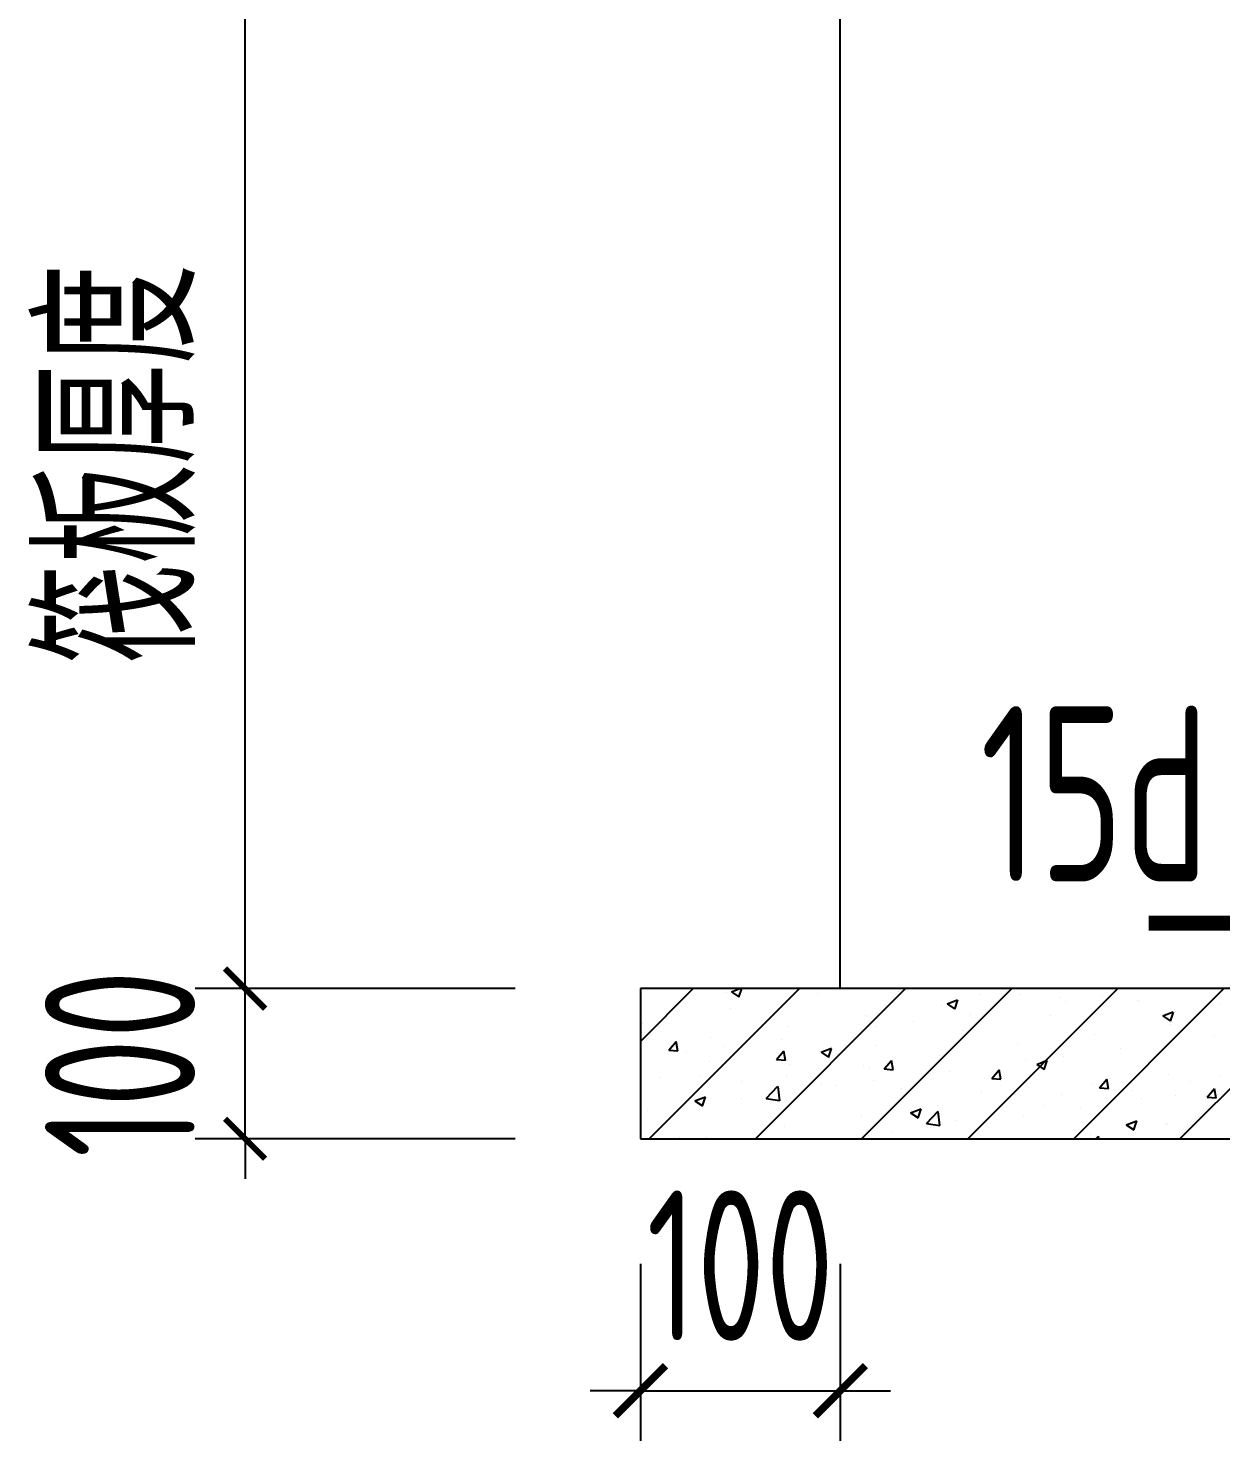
# Model space of a CAD drawing. Extents: x -461650 to 361314, y 245336 to 769729.
# Drawn here: x -71576 to -69193, y 691237 to 694058 of the extents above; entities that cross this region are included whole.
import ezdxf

# ---------------------------------------------------------------- set-up
doc = ezdxf.new("R2010")
doc.units = 0
doc.header["$LTSCALE"] = 1000
doc.layers.get('0').update_dxf_attribs({"linetype": 'CONTINUOUS'})
doc.layers.get('DEFPOINTS').update_dxf_attribs({"linetype": 'CONTINUOUS'})
for name, color, linetype in [('DIM', 2, 'CONTINUOUS'), ('HATCH', 8, 'CONTINUOUS'), ('REIN', 6, 'CONTINUOUS'), ('S-B板配筋号', 7, 'CONTINUOUS'), ('中粗1', 4, 'CONTINUOUS'), ('说明文字', 7, 'CONTINUOUS')]:
    doc.layers.add(name, color=color, linetype=linetype)
doc.styles.add('TSSD_DIMENSION', font='Tssdeng.shx', dxfattribs={"width": 0.7, "bigfont": 'tssdchn.shx'})
doc.styles.add('TSSD_REIN', font='tssdeng.shx', dxfattribs={"width": 0.7, "height": 300, "bigfont": 'tssdchn.shx'})
doc.dimstyles.new('TSSD_100_100$0', dxfattribs={"dimtxt": 300, "dimasz": 80, "dimexe": 100, "dimexo": 250, "dimgap": 100, "dimtad": 1, "dimdec": 0, "dimzin": 0, "dimdsep": 46, "dimtxsty": 'TSSD_DIMENSION', "dimblk": 'ARCHTICK', "dimcen": 0, "dimdle": 100, "dimclrd": 3, "dimclre": 3, "dimclrt": 7, "dimadec": 0, "dimazin": 0, "dimtfac": 1, "dimtdec": 0, "dimtix": 1, "dimtmove": 2, "dimatfit": 3, "dimldrblk": 'ARCHTICK', "dimfxl": 0, "dimtolj": 1, "dimtzin": 0, "dimarcsym": 0})
doc.dimstyles.new('TSSD_25_100', dxfattribs={"dimtxt": 300, "dimasz": 100, "dimexe": 100, "dimexo": 250, "dimgap": 100, "dimtad": 1, "dimdec": 0, "dimlfac": 0.25, "dimzin": 0, "dimdsep": 46, "dimtxsty": 'TSSD_DIMENSION', "dimblk": 'ARCHTICK', "dimcen": 0, "dimdle": 100, "dimclrt": 7, "dimadec": 0, "dimazin": 0, "dimtfac": 1, "dimtdec": 0, "dimtix": 1, "dimtmove": 2, "dimatfit": 3, "dimldrblk": 'ARCHTICK', "dimfxl": 0, "dimtolj": 1, "dimtzin": 0, "dimarcsym": 0})

# ---------------------------------------------------------------- blocks, each defined once
blk = doc.blocks.new('*X11')
at = {"layer": 'HATCH', "color": 252}
for p, q in [((5140889.4, 766155.1, 0), (5140995.2, 766260.9, 0)), ((5140889.4, 766250.1, 0), (5140889.4, 766250.1, 0)), ((5140903.4, 766260.9, 0), (5140903.4, 766260.9, 0)), ((5140903.4, 766260.9, 0), (5140903.4, 766260.9, 0)), ((5140907.3, 765960.9, 0), (5141207.3, 766260.9, 0)), ((5140949.8, 766260.9, 0), (5140949.8, 766260.9, 0)), ((5140949.8, 766260.9, 0), (5140949.8, 766260.9, 0)), ((5140949.8, 766260.9, 0), (5140949.8, 766260.9, 0)), ((5141026, 766260.9, 0), (5141026, 766260.9, 0)), ((5141029.9, 766260.9, 0), (5141029.9, 766260.9, 0)), ((5141029.9, 766260.9, 0), (5141029.9, 766260.9, 0)), ((5141060.7, 766253.3, 0), (5141060.7, 766253.3, 0)), ((5141061.9, 766260.9, 0), (5141061.9, 766260.9, 0)), ((5141071.4, 766254.4, 0), (5141088.2, 766260.9, 0)), ((5141071.4, 766254.4, 0), (5141086.4, 766244.4, 0)), ((5141086.5, 766244.1, 0), (5141092.2, 766260.9, 0)), ((5141099.3, 766260.9, 0), (5141099.3, 766260.9, 0)), ((5141099.3, 766260.9, 0), (5141099.3, 766260.9, 0)), ((5141099.3, 766260.9, 0), (5141099.3, 766260.9, 0)), ((5141119.5, 765960.9, 0), (5141419.5, 766260.9, 0)), ((5141156.5, 766260.9, 0), (5141156.5, 766260.9, 0)), ((5141233.7, 766260.9, 0), (5141233.7, 766260.9, 0)), ((5141244, 766251.4, 0), (5141244, 766251.4, 0)), ((5141248.8, 766260.9, 0), (5141248.8, 766260.9, 0)), ((5141248.8, 766260.9, 0), (5141248.8, 766260.9, 0)), ((5141248.8, 766260.9, 0), (5141248.8, 766260.9, 0)), ((5141331.6, 765960.9, 0), (5141631.6, 766260.9, 0)), ((5141398.3, 766260.9, 0), (5141398.3, 766260.9, 0)), ((5141398.3, 766260.9, 0), (5141398.3, 766260.9, 0)), ((5141406.2, 766255.9, 0), (5141406.2, 766255.9, 0)), ((5141409.5, 766260.9, 0), (5141409.5, 766260.9, 0)), ((5141409.5, 766260.9, 0), (5141409.5, 766260.9, 0)), ((5141441.4, 766260.9, 0), (5141441.4, 766260.9, 0)), ((5141441.4, 766260.9, 0), (5141441.4, 766260.9, 0)), ((5141457.4, 766260.9, 0), (5141457.4, 766260.9, 0)), ((5141536, 766260.9, 0), (5141536, 766260.9, 0)), ((5141543.7, 765960.9, 0), (5141843.7, 766260.9, 0)), ((5141547.9, 766260.9, 0), (5141547.9, 766260.9, 0)), ((5141547.9, 766260.9, 0), (5141547.9, 766260.9, 0)), ((5141566.4, 766249.1, 0), (5141566.4, 766249.1, 0)), ((5141646.9, 766249, 0), (5141646.9, 766249, 0)), ((5141649.2, 766260.9, 0), (5141649.2, 766260.9, 0)), ((5141649.2, 766260.9, 0), (5141649.2, 766260.9, 0)), ((5141697.4, 766260.9, 0), (5141697.4, 766260.9, 0)), ((5141697.4, 766260.9, 0), (5141697.4, 766260.9, 0)), ((5141755.9, 765960.9, 0), (5142055.9, 766260.9, 0)), ((5141846.9, 766260.9, 0), (5141846.9, 766260.9, 0)), ((5141846.9, 766260.9, 0), (5141846.9, 766260.9, 0)), ((5141852.9, 766260.9, 0), (5141852.9, 766260.9, 0)), ((5141856.9, 766260.9, 0), (5141856.9, 766260.9, 0)), ((5141856.9, 766260.9, 0), (5141856.9, 766260.9, 0)), ((5141890.2, 766260.9, 0), (5141890.2, 766260.9, 0)), ((5141915.5, 766260.9, 0), (5141915.5, 766260.9, 0)), ((5141915.5, 766260.9, 0), (5141915.5, 766260.9, 0)), ((5141927.2, 766259.5, 0), (5141927.2, 766259.5, 0)), ((5141937.9, 766260.9, 0), (5141937.9, 766260.9, 0)), ((5141968, 765960.9, 0), (5142268, 766260.9, 0)), ((5141996.4, 766260.9, 0), (5141996.4, 766260.9, 0)), ((5141996.4, 766260.9, 0), (5141996.4, 766260.9, 0)), ((5142042, 766260.9, 0), (5142042, 766260.9, 0)), ((5140889.4, 766230.8, 0), (5140889.4, 766230.8, 0)), ((5140889.4, 766230.8, 0), (5140889.4, 766230.8, 0)), ((5141069.1, 766221.4, 0), (5141069.1, 766221.4, 0)), ((5141491.1, 766226.5, 0), (5141491.1, 766226.5, 0)), ((5141502.6, 766230.4, 0), (5141523.6, 766238.5, 0)), ((5141502.6, 766230.4, 0), (5141517.5, 766220.4, 0)), ((5141517.7, 766220, 0), (5141523.7, 766238.2, 0)), ((5141726.5, 766242.3, 0), (5141726.5, 766242.3, 0)), ((5141738.4, 766234.6, 0), (5141738.4, 766234.6, 0)), ((5141813.6, 766244.5, 0), (5141813.6, 766244.5, 0)), ((5141883.5, 766236.5, 0), (5141883.5, 766236.5, 0)), ((5141886.7, 766235.6, 0), (5141886.7, 766235.6, 0)), ((5142046.8, 766228.8, 0), (5142046.8, 766228.8, 0)), ((5140889.4, 766204.1, 0), (5140889.4, 766204.1, 0)), ((5140889.4, 766204.1, 0), (5140889.4, 766204.1, 0)), ((5140889.4, 766204.1, 0), (5140889.4, 766204.1, 0)), ((5140889.4, 766195.7, 0), (5140889.4, 766195.7, 0)), ((5141339.5, 766207.2, 0), (5141339.5, 766207.2, 0)), ((5141435.3, 766194.7, 0), (5141435.3, 766194.7, 0)), ((5141548.9, 766209.7, 0), (5141548.9, 766209.7, 0)), ((5141708.5, 766206.5, 0), (5141708.5, 766206.5, 0)), ((5141933.7, 766206.4, 0), (5141954.7, 766214.5, 0)), ((5141933.7, 766206.4, 0), (5141948.6, 766196.3, 0)), ((5141948.8, 766196, 0), (5141954.9, 766214.1, 0)), ((5140889.4, 766184.6, 0), (5140889.4, 766184.6, 0)), ((5140894.1, 766191.4, 0), (5140894.1, 766191.4, 0)), ((5141185.5, 766186.1, 0), (5141185.5, 766186.1, 0)), ((5141360.1, 766184.8, 0), (5141360.1, 766184.8, 0)), ((5141533.6, 766176.4, 0), (5141533.6, 766176.4, 0)), ((5141797.3, 766170.2, 0), (5141797.3, 766170.2, 0)), ((5141948.8, 766189.4, 0), (5141948.8, 766189.4, 0)), ((5142037.8, 766166.1, 0), (5142037.8, 766166.1, 0)), ((5140889.4, 766162.3, 0), (5140889.4, 766162.3, 0)), ((5140889.4, 766153, 0), (5140889.4, 766153, 0)), ((5140889.4, 766143, 0), (5140889.4, 766143, 0)), ((5140946.3, 766138.1, 0), (5140960.8, 766155.3, 0)), ((5140946.3, 766138.1, 0), (5140964.3, 766136.5, 0)), ((5140964.4, 766136.2, 0), (5140960.9, 766155, 0)), ((5141029.6, 766163.6, 0), (5141029.6, 766163.6, 0)), ((5141057, 766144.9, 0), (5141057, 766144.9, 0)), ((5141161.5, 766119.2, 0), (5141176, 766136.5, 0)), ((5141170.6, 766159.9, 0), (5141170.6, 766159.9, 0)), ((5141179.6, 766117.3, 0), (5141176.1, 766136.1, 0)), ((5141250.5, 766133.7, 0), (5141271.5, 766141.7, 0)), ((5141265.6, 766123.3, 0), (5141271.7, 766141.4, 0)), ((5141358.6, 766146.4, 0), (5141358.6, 766146.4, 0)), ((5141643.2, 766149, 0), (5141643.2, 766149, 0)), ((5141848.3, 766141.2, 0), (5141848.3, 766141.2, 0)), ((5140889.4, 766122.8, 0), (5140889.4, 766122.8, 0)), ((5140889.4, 766122.8, 0), (5140889.4, 766122.8, 0)), ((5140889.4, 766110.5, 0), (5140889.4, 766110.5, 0)), ((5140889.4, 766108.8, 0), (5140889.4, 766108.8, 0)), ((5140981.8, 766135, 0), (5140981.8, 766135, 0)), ((5141027.5, 766116.1, 0), (5141027.5, 766116.1, 0)), ((5141161.5, 766119.2, 0), (5141179.4, 766117.7, 0)), ((5141183.7, 766116.4, 0), (5141183.7, 766116.4, 0)), ((5141187.7, 766109.3, 0), (5141187.7, 766109.3, 0)), ((5141250.5, 766133.7, 0), (5141265.4, 766123.6, 0)), ((5141335.9, 766107.4, 0), (5141335.9, 766107.4, 0)), ((5141376.7, 766100.4, 0), (5141391.1, 766117.6, 0)), ((5141394.8, 766098.5, 0), (5141391.3, 766117.3, 0)), ((5141487.4, 766126.6, 0), (5141487.4, 766126.6, 0)), ((5141659.5, 766116.3, 0), (5141659.5, 766116.3, 0)), ((5141681.7, 766109.6, 0), (5141702.7, 766117.7, 0)), ((5141681.7, 766109.6, 0), (5141696.6, 766099.6, 0)), ((5141696.7, 766099.2, 0), (5141702.8, 766117.4, 0)), ((5141734.7, 766126.2, 0), (5141734.7, 766126.2, 0)), ((5140889.4, 766080.4, 0), (5140889.4, 766080.4, 0)), ((5140930.6, 766082.6, 0), (5140930.6, 766082.6, 0)), ((5141008.7, 766086.4, 0), (5141008.7, 766086.4, 0)), ((5141181.8, 766086.2, 0), (5141181.8, 766086.2, 0)), ((5141347.8, 766102.6, 0), (5141347.8, 766102.6, 0)), ((5141376.7, 766100.4, 0), (5141394.6, 766098.8, 0)), ((5141470, 766091.4, 0), (5141470, 766091.4, 0)), ((5141508, 766095.8, 0), (5141508, 766095.8, 0)), ((5141591.9, 766081.6, 0), (5141606.3, 766098.8, 0)), ((5141591.9, 766081.6, 0), (5141609.8, 766080, 0)), ((5141609.9, 766079.7, 0), (5141606.5, 766098.5, 0)), ((5141668.1, 766089, 0), (5141668.1, 766089, 0)), ((5141807, 766062.8, 0), (5141821.5, 766080, 0)), ((5141825.1, 766060.9, 0), (5141821.6, 766079.7, 0)), ((5141828.3, 766082.3, 0), (5141828.3, 766082.3, 0)), ((5141945.2, 766089.5, 0), (5141945.2, 766089.5, 0)), ((5142046.1, 766087.5, 0), (5142046.1, 766087.5, 0)), ((5140889.4, 766070.2, 0), (5140889.4, 766070.2, 0)), ((5140889.4, 766056, 0), (5140889.4, 766056, 0)), ((5141026, 766063.7, 0), (5141026, 766063.7, 0)), ((5141090.8, 766075.8, 0), (5141090.8, 766075.8, 0)), ((5141141.2, 766041.3, 0), (5141164.5, 766065.7, 0)), ((5141168, 766036.9, 0), (5141164.7, 766065.4, 0)), ((5141251, 766069, 0), (5141251, 766069, 0)), ((5141281.2, 766066.5, 0), (5141281.2, 766066.5, 0)), ((5141356.4, 766076.4, 0), (5141356.4, 766076.4, 0)), ((5141411.1, 766062.2, 0), (5141411.1, 766062.2, 0)), ((5141571.3, 766055.5, 0), (5141571.3, 766055.5, 0)), ((5141793.6, 766070.3, 0), (5141793.6, 766070.3, 0)), ((5141807, 766062.8, 0), (5141825, 766061.2, 0)), ((5141871.1, 766057.5, 0), (5141871.1, 766057.5, 0)), ((5141988.4, 766075.5, 0), (5141988.4, 766075.5, 0)), ((5142022.2, 766043.9, 0), (5142036.7, 766061.2, 0)), ((5142033.8, 766057.6, 0), (5142033.8, 766057.6, 0)), ((5142040.3, 766042, 0), (5142036.8, 766060.8, 0)), ((5140978, 766026.6, 0), (5140978, 766026.6, 0)), ((5140998.4, 766036.9, 0), (5141019.5, 766045, 0)), ((5140998.4, 766036.9, 0), (5141013.4, 766026.8, 0)), ((5141013.5, 766026.5, 0), (5141019.6, 766044.6, 0)), ((5141091.7, 766041.6, 0), (5141091.7, 766041.6, 0)), ((5141141.2, 766041.3, 0), (5141167.8, 766037.2, 0)), ((5141483.7, 766026.6, 0), (5141483.7, 766026.6, 0)), ((5141639.5, 766049.2, 0), (5141639.5, 766049.2, 0)), ((5141696.2, 766027.5, 0), (5141696.2, 766027.5, 0)), ((5141731.4, 766048.7, 0), (5141731.4, 766048.7, 0)), ((5141769.2, 766022.8, 0), (5141769.2, 766022.8, 0)), ((5141891.6, 766041.9, 0), (5141891.6, 766041.9, 0)), ((5141958.7, 766047.8, 0), (5141958.7, 766047.8, 0)), ((5142022.2, 766043.9, 0), (5142040.1, 766042.4, 0)), ((5140889.4, 766014.9, 0), (5140889.4, 766014.9, 0)), ((5140889.4, 766014.9, 0), (5140889.4, 766014.9, 0)), ((5140889.4, 766013.6, 0), (5140889.4, 766013.6, 0)), ((5140889.4, 766013.6, 0), (5140889.4, 766013.6, 0)), ((5140889.4, 766005.4, 0), (5140889.4, 766005.4, 0)), ((5140889.4, 766005.4, 0), (5140889.4, 766005.4, 0)), ((5140889.4, 766005.4, 0), (5140889.4, 766005.4, 0)), ((5140889.4, 765995, 0), (5140889.4, 765995, 0)), ((5140902.9, 766016.7, 0), (5140902.9, 766016.7, 0)), ((5141332.2, 766007.5, 0), (5141332.2, 766007.5, 0)), ((5141429.6, 766012.9, 0), (5141450.6, 766020.9, 0)), ((5141429.6, 766012.9, 0), (5141444.5, 766002.8, 0)), ((5141444.7, 766002.5, 0), (5141450.7, 766020.6, 0)), ((5141461.3, 765991.7, 0), (5141484.7, 766016, 0)), ((5141488.2, 765987.2, 0), (5141484.8, 766015.7, 0)), ((5141521.2, 765997.4, 0), (5141521.2, 765997.4, 0)), ((5141580.4, 765997.9, 0), (5141580.4, 765997.9, 0)), ((5141655.5, 766007.8, 0), (5141655.5, 766007.8, 0)), ((5141860.7, 765988.9, 0), (5141881.7, 765996.9, 0)), ((5141875.8, 765978.5, 0), (5141881.9, 765996.6, 0)), ((5141178.2, 765986.3, 0), (5141178.2, 765986.3, 0)), ((5141346.3, 765967.4, 0), (5141346.3, 765967.4, 0)), ((5141390.9, 765973, 0), (5141390.9, 765973, 0)), ((5141461.3, 765991.7, 0), (5141488, 765987.5, 0)), ((5141790, 765970.4, 0), (5141790, 765970.4, 0)), ((5141799.6, 765960.9, 0), (5141804.9, 765966.4, 0)), ((5141860.7, 765988.9, 0), (5141875.6, 765978.8, 0)), ((5141941.4, 765989.6, 0), (5141941.4, 765989.6, 0)), ((5141943.1, 765991.6, 0), (5141943.1, 765991.6, 0)), ((5140892, 765960.9, 0), (5140892, 765960.9, 0)), ((5140967.8, 765963.6, 0), (5140967.8, 765963.6, 0)), ((5140991.5, 765960.9, 0), (5140991.5, 765960.9, 0)), ((5140996.7, 765960.9, 0), (5140996.7, 765960.9, 0)), ((5141018.5, 765960.9, 0), (5141018.5, 765960.9, 0)), ((5141022.3, 765963.8, 0), (5141022.3, 765963.8, 0)), ((5141028.6, 765960.9, 0), (5141028.6, 765960.9, 0)), ((5141064, 765960.9, 0), (5141064, 765960.9, 0)), ((5141121.6, 765960.9, 0), (5141121.6, 765960.9, 0)), ((5141145, 765960.9, 0), (5141145, 765960.9, 0)), ((5141145, 765960.9, 0), (5141145, 765960.9, 0)), ((5141176.8, 765960.9, 0), (5141176.8, 765960.9, 0)), ((5141208.4, 765960.9, 0), (5141208.4, 765960.9, 0)), ((5141211.1, 765960.9, 0), (5141211.1, 765960.9, 0)), ((5141259.6, 765960.9, 0), (5141259.6, 765960.9, 0)), ((5141271.1, 765960.9, 0), (5141271.1, 765960.9, 0)), ((5141271.5, 765960.9, 0), (5141271.5, 765960.9, 0)), ((5141271.5, 765960.9, 0), (5141271.5, 765960.9, 0)), ((5141271.5, 765960.9, 0), (5141271.5, 765960.9, 0)), ((5141294.1, 765960.9, 0), (5141294.1, 765960.9, 0)), ((5141298.9, 765960.9, 0), (5141298.9, 765960.9, 0)), ((5141353.4, 765960.9, 0), (5141353.4, 765960.9, 0)), ((5141353.4, 765960.9, 0), (5141353.4, 765960.9, 0)), ((5141398, 765960.9, 0), (5141398, 765960.9, 0)), ((5141420.1, 765960.9, 0), (5141420.1, 765960.9, 0)), ((5141420.7, 765960.9, 0), (5141420.7, 765960.9, 0)), ((5141430.7, 765960.9, 0), (5141430.7, 765960.9, 0)), ((5141431.8, 765960.9, 0), (5141431.8, 765960.9, 0)), ((5141490.6, 765960.9, 0), (5141490.6, 765960.9, 0)), ((5141491.2, 765960.9, 0), (5141491.2, 765960.9, 0)), ((5141524.5, 765960.9, 0), (5141524.5, 765960.9, 0)), ((5141524.5, 765960.9, 0), (5141524.5, 765960.9, 0)), ((5141561.1, 765960.9, 0), (5141561.1, 765960.9, 0)), ((5141561.1, 765960.9, 0), (5141561.1, 765960.9, 0)), ((5141570.2, 765960.9, 0), (5141570.2, 765960.9, 0)), ((5141631.8, 765960.9, 0), (5141631.8, 765960.9, 0)), ((5141650.3, 765960.9, 0), (5141650.3, 765960.9, 0)), ((5141651, 765960.9, 0), (5141651, 765960.9, 0)), ((5141651, 765960.9, 0), (5141651, 765960.9, 0)), ((5141651, 765960.9, 0), (5141651, 765960.9, 0)), ((5141719.7, 765960.9, 0), (5141719.7, 765960.9, 0)), ((5141721.6, 765960.9, 0), (5141721.6, 765960.9, 0)), ((5141768.1, 765961.6, 0), (5141768.1, 765961.6, 0)), ((5141768.8, 765960.9, 0), (5141768.8, 765960.9, 0)), ((5141777.5, 765960.9, 0), (5141777.5, 765960.9, 0)), ((5141777.5, 765960.9, 0), (5141777.5, 765960.9, 0)), ((5141777.5, 765960.9, 0), (5141777.5, 765960.9, 0)), ((5141787.9, 765960.9, 0), (5141787.9, 765960.9, 0)), ((5141805.6, 765960.9, 0), (5141805, 765966.1, 0)), ((5141843.6, 765960.9, 0), (5141843.6, 765960.9, 0)), ((5141869.3, 765960.9, 0), (5141869.3, 765960.9, 0)), ((5141869.9, 765960.9, 0), (5141869.9, 765960.9, 0)), ((5141904, 765960.9, 0), (5141904, 765960.9, 0)), ((5141952.5, 765960.9, 0), (5141952.5, 765960.9, 0)), ((5141976.6, 765960.9, 0), (5141976.6, 765960.9, 0)), ((5142018.8, 765960.9, 0), (5142018.8, 765960.9, 0)), ((5142030.5, 765960.9, 0), (5142030.5, 765960.9, 0)), ((5142030.5, 765960.9, 0), (5142030.5, 765960.9, 0))]:
    blk.add_line(p, q, dxfattribs=at)
blk = doc.blocks.new('_ArchTick')
at = {"color": 0, "linetype": 'ByBlock', "const_width": 0.15}
blk.add_lwpolyline([(-0.5, -0.5), (0.5, 0.5)], dxfattribs=at)
blk = doc.blocks.new('*D1613')
at = {"layer": 'DEFPOINTS', "color": 0}
for p in [(-25819, -179523.9), (-25028.9, -179523.9), (-25028.9, -179823.9)]:
    blk.add_point(p, dxfattribs=at)
at = {"layer": 'DIM', "color": 3, "lineweight": -2}
for p, q in [((-25819, -179523.9), (-25819, -179443.9)), ((-25278.9, -179523.9), (-25919, -179523.9)), ((-25819, -179823.9), (-25819, -179523.9)), ((-25278.9, -179823.9), (-25919, -179823.9)), ((-25819, -179823.9), (-25819, -179903.9))]:
    blk.add_line(p, q, dxfattribs=at)
at = {"layer": 'DIM', "color": 3, "lineweight": -2, "xscale": 80, "yscale": 80, "zscale": 80}
for p, rotation in [((-25819, -179523.9), 270), ((-25819, -179823.9), 90)]:
    blk.add_blockref('_ArchTick', p, dxfattribs=dict(at, rotation=rotation))
at = {"layer": 'DIM', "color": 7, "insert": (-26069, -179673.9), "char_height": 300, "attachment_point": 5, "rotation": 90, "style": 'TSSD_DIMENSION'}
blk.add_mtext('\\A1;100', dxfattribs=at)
blk = doc.blocks.new('*D1619')
at = {"layer": 'DEFPOINTS', "color": 0}
for p in [(-25028.9, -179823.9), (-24629.2, -179823.9), (-24629.2, -180327.1)]:
    blk.add_point(p, dxfattribs=at)
at = {"layer": 'DIM', "color": 0, "lineweight": -2}
for p, q in [((-25028.9, -180073.9), (-25028.9, -180427.1)), ((-24629.2, -180073.9), (-24629.2, -180427.1)), ((-25028.9, -180327.1), (-25128.9, -180327.1)), ((-25028.9, -180327.1), (-24629.2, -180327.1)), ((-24629.2, -180327.1), (-24529.2, -180327.1))]:
    blk.add_line(p, q, dxfattribs=at)
at = {"layer": 'DIM', "color": 0, "lineweight": -2, "xscale": 100, "yscale": 100, "zscale": 100}
blk.add_blockref('_ArchTick', (-25028.9, -180327.1), dxfattribs=at)
at = {"layer": 'DIM', "color": 0, "lineweight": -2, "xscale": 100, "yscale": 100, "zscale": 100, "rotation": 180}
blk.add_blockref('_ArchTick', (-24629.2, -180327.1), dxfattribs=at)
at = {"layer": 'DIM', "color": 7, "insert": (-24829.1, -180077.1), "char_height": 300, "attachment_point": 5, "style": 'TSSD_DIMENSION'}
blk.add_mtext('\\A1;100', dxfattribs=at)
blk = doc.blocks.new('*D1620')
at = {"layer": 'DEFPOINTS', "color": 0}
for p in [(-25819, -177428.1), (-25029.3, -177428.1), (-25029.3, -179523.9)]:
    blk.add_point(p, dxfattribs=at)
at = {"layer": 'DIM', "color": 3, "lineweight": -2}
for p, q in [((-25819, -179623.9), (-25819, -177328.1)), ((-25279.3, -177428.1), (-25919, -177428.1)), ((-25279.3, -179523.9), (-25919, -179523.9))]:
    blk.add_line(p, q, dxfattribs=at)
at = {"layer": 'DIM', "color": 3, "lineweight": -2, "xscale": 80, "yscale": 80, "zscale": 80}
for p, rotation in [((-25819, -177428.1), 90), ((-25819, -179523.9), 270)]:
    blk.add_blockref('_ArchTick', p, dxfattribs=dict(at, rotation=rotation))
at = {"layer": 'DIM', "color": 7, "insert": (-26069, -178476), "char_height": 300, "attachment_point": 5, "rotation": 90, "style": 'TSSD_DIMENSION'}
blk.add_mtext('\\A1;筏板厚度', dxfattribs=at)
blk = doc.blocks.new('20210729.23145802')
at = {"layer": 'REIN', "elevation": 0}
blk.add_lwpolyline([(-23689.758, -171476.141, 40, 40, 0), (-23689.758, -171653.922, 40, 40, 0), (-23689.758, -179392.906, 30, 30, 0), (-24013.098, -179392.906, 30, 30, 0)], format="xyseb", dxfattribs=at)
at = {"layer": '中粗1', "linetype": 'ByBlock'}
for p, q in [((-25028.939, -179523.884, 0), (-25028.939, -179823.885, 0)), ((-21464.795, -179523.884), (-25028.939, -179523.884)), ((-25028.939, -179823.885), (-21464.795, -179823.885))]:
    blk.add_line(p, q, dxfattribs=at)
blk.add_lwpolyline([(-24629.22, -177428.149), (-21464.795, -177428.149), (-21464.795, -179523.884), (-24629.22, -179523.884)], close=True, dxfattribs=at)
at = {"layer": 'HATCH', "color": 252}
blk.add_blockref('*X11', (-5165918.322, -945784.772), dxfattribs=at)
at = {"layer": '说明文字', "style": 'TSSD_REIN', "width": 0.7}
blk.add_text('15d', height=350, dxfattribs=at).set_placement((-24349.668, -179309.732))
at = {"layer": 'DIM'}
dim = blk.add_linear_dim(base=(-25819.006, -177428.149, 0), p1=(-25029.328, -179523.884, 0), p2=(-25029.328, -177428.149, 0), angle=90, text='筏板厚度', dimstyle='TSSD_100_100$0', dxfattribs=at)
dim.commit()
dim.dimension.update_dxf_attribs({"geometry": '*D1620', "text_midpoint": (-26069.006, -178476.017, 0)})
dim = blk.add_aligned_dim(p1=(-25028.939, -179823.885), p2=(-25028.939, -179523.884), distance=790.067, text='100', dimstyle='TSSD_100_100$0', dxfattribs=at)
dim.commit()
dim.dimension.update_dxf_attribs({"geometry": '*D1613', "text_midpoint": (-26069.006, -179673.884)})
dim = blk.add_linear_dim(base=(-24629.22, -180327.093, 0), p1=(-25028.939, -179823.885, 0), p2=(-24629.22, -179823.885, 0), dimstyle='TSSD_25_100', dxfattribs=at)
dim.commit()
dim.dimension.update_dxf_attribs({"geometry": '*D1619', "text_midpoint": (-24829.079, -180077.093, 0)})

msp = doc.modelspace()

# ---------------------------------------------------------------- block references
at = {"layer": 'S-B板配筋号'}
msp.add_blockref('20210729.23145802', (-45323.85, 871663.79), dxfattribs=at)

doc.saveas('drawing.dxf')
